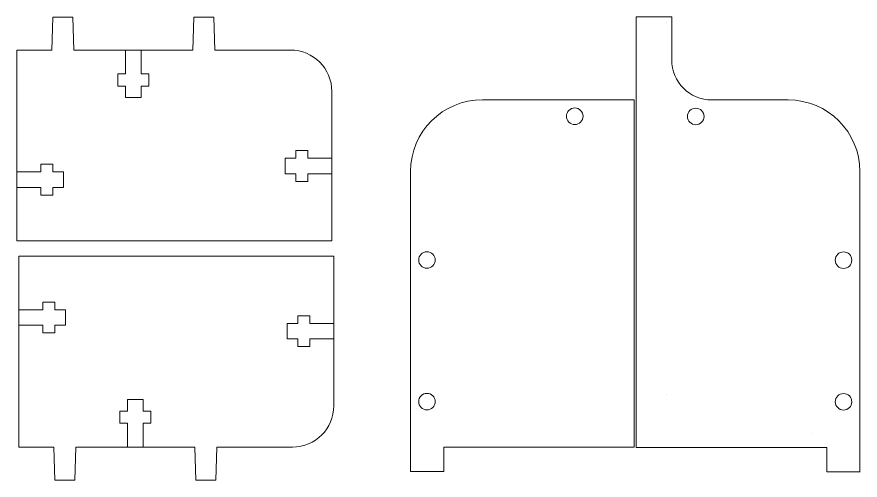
# Model space of a CAD drawing. Header units: inches. Extents: x 3 to 278, y -374 to -4.
# Drawn here: x 121.1 to 273.8, y -230.4 to -146.4 of the extents above; entities that cross this region are included whole.
import ezdxf

# ---------------------------------------------------------------- set-up
doc = ezdxf.new("R2010")
doc.units = ezdxf.units.IN
doc.header["$MEASUREMENT"] = 0
doc.layers.add('Layer 1', color=7, linetype='Continuous')

# ---------------------------------------------------------------- blocks, each defined once
blk = doc.blocks.new('block 11')
at = {"layer": 'Layer 1', "lineweight": 0}
for points in [[(233.25, -224.43), (233.25, -161.44)], [(256.9, -161.4), (256.9, -161.4)], [(265.13, -221.92), (265.13, -221.92)], [(267.78, -224.43), (233.25, -224.43)], [(233.25, -224.43), (233.25, -224.43)], [(239.25, -224.43), (239.25, -224.43)]]:
    blk.add_lwpolyline(points, dxfattribs=at)
for points, knots in [([(233.25, -161.4), (233.25, -161.4), (233.25, -161.38), (233.25, -161.38), (233.25, -161.38), (233.25, -155.41), (233.25, -155.41), (233.25, -155.41), (233.25, -146.38), (233.25, -146.38), (233.25, -146.38), (239.66, -146.38), (239.66, -146.38), (239.66, -146.38), (239.66, -154.18), (239.66, -154.18), (239.66, -158.19), (242.91, -161.44), (246.92, -161.44), (246.92, -161.44), (260.75, -161.44), (260.75, -161.44), (267.93, -161.44), (273.75, -167.26), (273.75, -174.43), (273.75, -174.43), (273.75, -228.82), (273.75, -228.82)], [0, 0, 0, 0, 1, 1, 1, 2, 2, 2, 3, 3, 3, 4, 4, 4, 5, 5, 5, 6, 6, 6, 7, 7, 7, 8, 8, 8, 9, 9, 9, 9]), ([(244.02, -165.93), (244.85, -165.93), (245.52, -165.26), (245.52, -164.44), (245.52, -163.61), (244.85, -162.94), (244.02, -162.94), (243.19, -162.94), (242.52, -163.61), (242.52, -164.44), (242.52, -165.26), (243.19, -165.93), (244.02, -165.93)], [0, 0, 0, 0, 1, 1, 1, 2, 2, 2, 3, 3, 3, 4, 4, 4, 4]), ([(270.78, -191.98), (271.61, -191.98), (272.28, -191.31), (272.28, -190.48), (272.28, -189.65), (271.61, -188.98), (270.78, -188.98), (269.95, -188.98), (269.28, -189.65), (269.28, -190.48), (269.28, -191.31), (269.95, -191.98), (270.78, -191.98)], [0, 0, 0, 0, 1, 1, 1, 2, 2, 2, 3, 3, 3, 4, 4, 4, 4]), ([(270.78, -217.65), (271.61, -217.65), (272.28, -216.98), (272.28, -216.15), (272.28, -215.32), (271.61, -214.65), (270.78, -214.65), (269.95, -214.65), (269.28, -215.32), (269.28, -216.15), (269.28, -216.98), (269.95, -217.65), (270.78, -217.65)], [0, 0, 0, 0, 1, 1, 1, 2, 2, 2, 3, 3, 3, 4, 4, 4, 4])]:
    blk.add_open_spline(points, degree=3, knots=knots, dxfattribs=at)
blk = doc.blocks.new('block 10')
at = {"layer": 'Layer 1', "lineweight": 0}
blk.add_lwpolyline([(273.78, -228.82), (267.78, -228.82), (267.78, -224.43)], dxfattribs=at)
at = {"layer": 'Layer 1'}
blk.add_blockref('block 11', (0, 0), dxfattribs=at)
blk = doc.blocks.new('block 12')
at = {"layer": 'Layer 1', "lineweight": 0}
for points in [[(198.39, -224.4), (198.39, -228.79), (192.39, -228.79)], [(198.39, -224.4), (232.89, -224.4)], [(232.89, -224.4), (232.89, -224.4)]]:
    blk.add_lwpolyline(points, dxfattribs=at)
for points in [[(232.89, -224.4), (232.89, -224.4), (232.89, -161.4), (232.89, -161.4), (232.89, -161.4), (205.39, -161.4), (205.39, -161.4), (198.21, -161.4), (192.39, -167.22), (192.39, -174.4), (192.39, -174.4), (192.39, -228.79), (192.39, -228.79)], [(222.11, -165.9), (221.28, -165.9), (220.61, -165.23), (220.61, -164.4), (220.61, -163.58), (221.28, -162.9), (222.11, -162.9), (222.94, -162.9), (223.61, -163.58), (223.61, -164.4), (223.61, -165.23), (222.94, -165.9), (222.11, -165.9)], [(195.35, -191.95), (194.52, -191.95), (193.85, -191.28), (193.85, -190.45), (193.85, -189.62), (194.52, -188.95), (195.35, -188.95), (196.18, -188.95), (196.85, -189.62), (196.85, -190.45), (196.85, -191.28), (196.18, -191.95), (195.35, -191.95)], [(195.35, -217.62), (194.52, -217.62), (193.85, -216.94), (193.85, -216.12), (193.85, -215.29), (194.52, -214.62), (195.35, -214.62), (196.18, -214.62), (196.85, -215.29), (196.85, -216.12), (196.85, -216.94), (196.18, -217.62), (195.35, -217.62)]]:
    blk.add_open_spline(points, degree=3, knots=[0, 0, 0, 0, 1, 1, 1, 2, 2, 2, 3, 3, 3, 4, 4, 4, 4], dxfattribs=at)
blk = doc.blocks.new('block 71')
at = {"layer": 'Layer 1', "lineweight": 0}
for points in [[(178.13, -186.98), (121.1, -186.98), (121.1, -152.4), (127.42, -152.4), (127.62, -146.41), (131.22, -146.41), (131.42, -152.4)], [(152.96, -152.4), (131.42, -152.4)], [(140.79, -152.4), (140.79, -156.72), (139.39, -156.72), (139.39, -158.92), (140.79, -158.92), (140.79, -161.01), (143.59, -161.01), (143.59, -158.92), (144.99, -158.92), (144.99, -156.72), (143.59, -156.72), (143.59, -152.4)], [(178.13, -159.9), (178.13, -186.98)], [(178.13, -172.01), (173.81, -172.01), (173.81, -170.6), (171.61, -170.6), (171.61, -172.01), (169.7, -172.01), (169.7, -174.81), (171.61, -174.81), (171.61, -176.2), (173.81, -176.2), (173.81, -174.81), (178.13, -174.81)], [(121.1, -177.29), (125.42, -177.29), (125.42, -178.69), (127.62, -178.69), (127.62, -177.29), (129.53, -177.29), (129.53, -174.49), (127.62, -174.49), (127.62, -173.09), (125.42, -173.09), (125.42, -174.49), (121.1, -174.49)]]:
    blk.add_lwpolyline(points, dxfattribs=at)
blk.add_open_spline([(152.96, -152.4), (152.96, -152.4), (153.16, -146.41), (153.16, -146.41), (153.16, -146.41), (156.76, -146.41), (156.76, -146.41), (156.76, -146.41), (156.96, -152.4), (156.96, -152.4), (156.96, -152.4), (170.63, -152.4), (170.63, -152.4), (174.77, -152.4), (178.13, -155.76), (178.13, -159.9)], degree=3, knots=[0, 0, 0, 0, 1, 1, 1, 2, 2, 2, 3, 3, 3, 4, 4, 4, 5, 5, 5, 5], dxfattribs=at)

msp = doc.modelspace()

# ---------------------------------------------------------------- linework, layer by layer
at = {"layer": 'Layer 1', "lineweight": 0}
for points in [[(238.77, -147.49), (238.77, -147.49)], [(178.49, -189.78), (121.46, -189.78), (121.46, -224.36), (127.78, -224.36), (127.98, -230.35), (131.58, -230.35), (131.78, -224.36)], [(178.49, -216.86), (178.49, -189.78)], [(121.46, -199.47), (125.78, -199.47), (125.78, -198.07), (127.98, -198.07), (127.98, -199.47), (129.89, -199.47), (129.89, -202.27), (127.98, -202.27), (127.98, -203.67), (125.78, -203.67), (125.78, -202.27), (121.46, -202.27)], [(178.49, -204.75), (174.17, -204.75), (174.17, -206.15), (171.97, -206.15), (171.97, -204.75), (170.06, -204.75), (170.06, -201.95), (171.97, -201.95), (171.97, -200.56), (174.17, -200.56), (174.17, -201.95), (178.49, -201.95)], [(238.77, -214.88), (238.77, -214.88)], [(141.15, -224.36), (141.15, -220.04), (139.75, -220.04), (139.75, -217.84), (141.15, -217.84), (141.15, -215.75), (143.95, -215.75), (143.95, -217.84), (145.35, -217.84), (145.35, -220.04), (143.95, -220.04), (143.95, -224.36)], [(153.32, -224.36), (131.78, -224.36)]]:
    msp.add_lwpolyline(points, dxfattribs=at)
msp.add_open_spline([(153.32, -224.36), (153.32, -224.36), (153.52, -230.35), (153.52, -230.35), (153.52, -230.35), (157.12, -230.35), (157.12, -230.35), (157.12, -230.35), (157.32, -224.36), (157.32, -224.36), (157.32, -224.36), (170.99, -224.36), (170.99, -224.36), (175.13, -224.36), (178.49, -221), (178.49, -216.86)], degree=3, knots=[0, 0, 0, 0, 1, 1, 1, 2, 2, 2, 3, 3, 3, 4, 4, 4, 5, 5, 5, 5], dxfattribs=at)

# ---------------------------------------------------------------- block references
at = {"layer": 'Layer 1'}
for name in ['block 71', 'block 10', 'block 12']:
    msp.add_blockref(name, (0, 0), dxfattribs=at)

doc.saveas('drawing.dxf')
